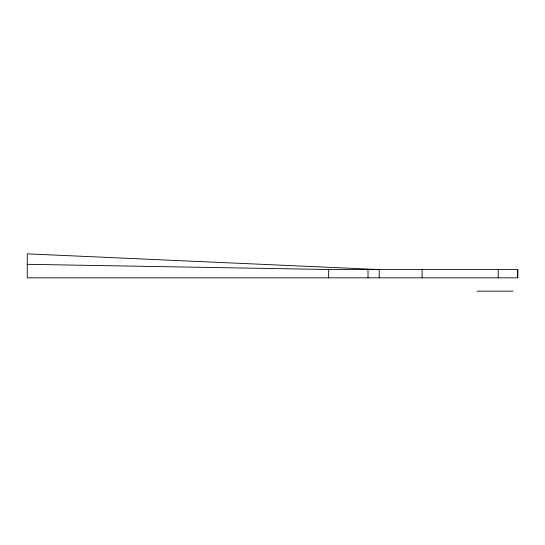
<?xml version="1.0" encoding="UTF-8"?>
<svg xmlns="http://www.w3.org/2000/svg" width="545" height="545" viewBox="0 0 545 545"><rect width="100%" height="100%" fill="white"/><g stroke="black" fill="none" stroke-linecap="round" stroke-linejoin="round"><path stroke-width="0.82" d="M27.25 264.318L328.655 269.502L517.75 269.502L517.75 277.827L27.25 277.827L27.25 253.841L377.685 269.502M477.134 291.159L513.029 291.159M517.702 269.502L517.702 277.827M498.205 269.502L498.205 277.827M422.123 269.502L422.123 277.827M379.204 269.502L379.204 277.827M368.011 269.502L368.011 277.827M328.655 269.502L328.655 277.827"/></g></svg>
